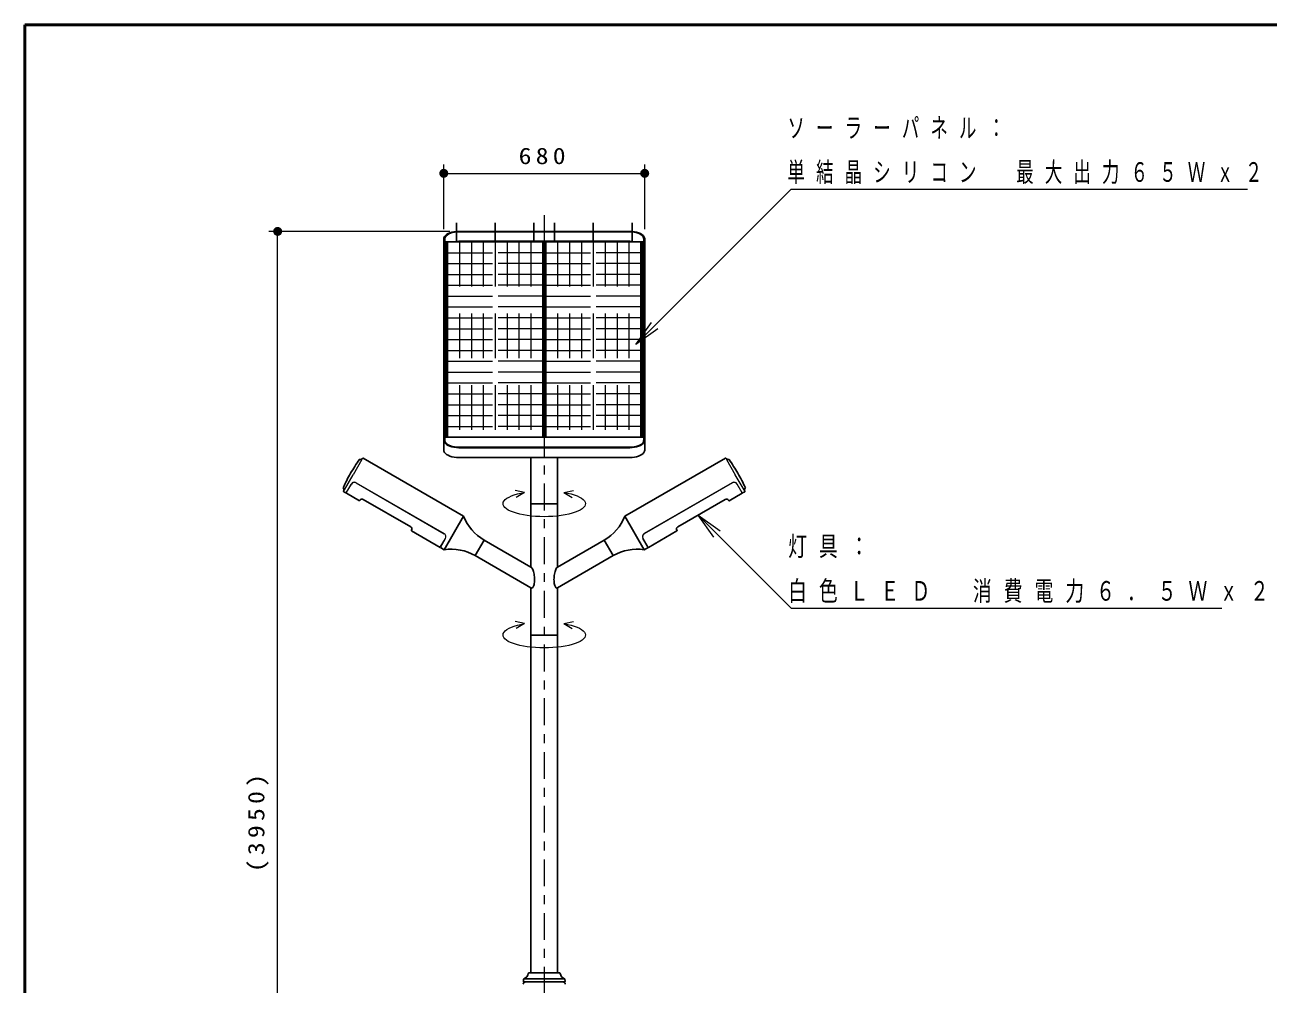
# Model space of a CAD drawing. Units: millimetres on the paper, scale 1:30. Extents: x 895 to 1260, y -330 to -40.
# Drawn here: x 895 to 1034, y -147.2 to -40 of the extents above; entities that cross this region are included whole.
import ezdxf

# ---------------------------------------------------------------- set-up
doc = ezdxf.new("R2010")
doc.units = ezdxf.units.MM
for name, pattern in [('USER1', [4.5, 2.5, -2]), ('USER2', [6, 3, -1, 1, -1]), ('USER4', [8, 5, -3])]:
    doc.linetypes.add(name, pattern=pattern)
doc.layers.add('1_30', color=7, linetype='Continuous', lineweight=25)
doc.layers.add('NAKAMURA図枠', color=7, linetype='Continuous', lineweight=13)
doc.styles.add('ＭＳ ゴシック', font='')
doc.styles.get('ＭＳ ゴシック').set_extended_font_data('MS Gothic')

# ---------------------------------------------------------------- blocks, each defined once
blk = doc.blocks.new('filled_dot')
at = {"color": 0, "linetype": 'Continuous', "lineweight": -2, "const_width": 1.25}
blk.add_lwpolyline([(-0.625, 0, 1), (0.625, 0, 1)], format="xyb", close=True, dxfattribs=at)

msp = doc.modelspace()

# ---------------------------------------------------------------- linework, layer by layer
at = {"layer": '1_30', "lineweight": 13}
for p, q in [((941.84, -62.827), (941.84, -55.588)), ((964.307, -62.827), (964.307, -55.588)), ((941.84, -56.588), (964.307, -56.588)), ((942.507, -63.077), (922.266, -63.077)), ((923.266, -194.84), (923.266, -63.077)), ((963.308, -75.725), (965.076, -73.25)), ((963.308, -75.725), (965.429, -73.604)), ((965.783, -73.957), (963.308, -75.725)), ((972.044, -97.254), (970.276, -94.779)), ((970.276, -94.779), (972.751, -96.546)), ((970.276, -94.779), (972.397, -96.9))]:
    msp.add_line(p, q, dxfattribs=at)
at = {"layer": '1_30', "color": 2}
for p, q in [((943.257, -62.115), (943.257, -64.243)), ((947.59, -62.115), (947.59, -64.243)), ((951.924, -62.115), (951.924, -64.243)), ((954.224, -62.115), (954.224, -64.243)), ((958.557, -62.115), (958.557, -64.243)), ((962.89, -62.115), (962.89, -64.243)), ((944.053, -94.893), (932.824, -88.409)), ((962.094, -94.893), (973.323, -88.409)), ((930.657, -92.162), (930.902, -92.304)), ((930.946, -92.329), (932.404, -93.17)), ((932.449, -93.158), (932.47, -93.123)), ((932.834, -93.025), (938.145, -96.092)), ((973.313, -93.025), (968.002, -96.092)), ((973.698, -93.158), (973.678, -93.123)), ((975.201, -92.329), (973.744, -93.17)), ((975.49, -92.162), (975.245, -92.304)), ((944.053, -94.893), (941.887, -98.645)), ((944.053, -94.893), (941.887, -98.645)), ((962.094, -94.893), (964.261, -98.645)), ((962.094, -94.893), (964.261, -98.645)), ((938.223, -96.491), (938.243, -96.456)), ((938.235, -96.537), (941.425, -98.379)), ((967.912, -96.537), (964.722, -98.379)), ((967.925, -96.491), (967.904, -96.456)), ((941.468, -98.404), (941.887, -98.645)), ((945.352, -99.309), (946.361, -97.562)), ((951.589, -100.581), (946.361, -97.562)), ((954.559, -100.581), (959.786, -97.562)), ((960.795, -99.309), (959.786, -97.562)), ((964.679, -98.404), (964.261, -98.645)), ((951.589, -102.909), (945.352, -99.309)), ((954.559, -102.909), (960.795, -99.309))]:
    msp.add_line(p, q, dxfattribs=at)
at = {"layer": '1_30', "linetype": 'USER2', "lineweight": 13}
msp.add_line((953.074, -61.249), (953.074, -233.428), dxfattribs=at)
at = {"layer": '1_30', "color": 1}
for p, q in [((941.84, -63.91), (941.84, -87.507)), ((941.94, -63.91), (941.94, -86.41)), ((943.507, -63.077), (947.59, -63.077)), ((943.507, -63.127), (947.59, -63.127)), ((953.074, -63.077), (947.59, -63.077)), ((953.074, -63.127), (947.59, -63.127)), ((953.074, -63.077), (958.557, -63.077)), ((953.074, -63.127), (958.557, -63.127)), ((962.64, -63.077), (958.557, -63.077)), ((962.64, -63.127), (958.557, -63.127)), ((964.207, -63.91), (964.207, -86.41)), ((964.307, -63.91), (964.307, -87.507)), ((943.507, -64.174), (947.59, -64.174)), ((953.074, -64.174), (947.59, -64.174)), ((953.074, -64.174), (958.557, -64.174)), ((962.64, -64.174), (958.557, -64.174)), ((943.507, -87.193), (947.59, -87.193)), ((943.507, -87.243), (947.59, -87.243)), ((953.074, -87.193), (947.59, -87.193)), ((953.074, -87.243), (947.59, -87.243)), ((953.074, -87.193), (958.557, -87.193)), ((953.074, -87.243), (958.557, -87.243)), ((962.64, -87.193), (958.557, -87.193)), ((962.64, -87.243), (958.557, -87.243)), ((943.507, -88.34), (947.59, -88.34)), ((953.074, -88.34), (947.59, -88.34)), ((948.99, -88.34), (953.074, -88.34)), ((953.074, -88.34), (958.557, -88.34)), ((962.64, -88.34), (958.557, -88.34))]:
    msp.add_line(p, q, dxfattribs=at)
at = {"layer": '1_30'}
for p, q in [((941.94, -64.243), (947.59, -64.243)), ((942.107, -64.243), (942.107, -86.077)), ((942.274, -64.243), (942.274, -86.077)), ((953.074, -64.243), (947.59, -64.243)), ((952.907, -64.243), (952.907, -86.077)), ((953.074, -64.243), (953.074, -64.605)), ((953.074, -64.243), (953.074, -64.605)), ((953.074, -64.243), (958.557, -64.243)), ((953.074, -64.605), (953.074, -86.077)), ((953.074, -64.605), (953.074, -86.077)), ((953.24, -64.243), (953.24, -86.077)), ((964.207, -64.243), (958.557, -64.243)), ((963.874, -64.243), (963.874, -86.077)), ((964.04, -64.243), (964.04, -86.077)), ((941.94, -86.077), (947.59, -86.077)), ((953.074, -86.077), (947.59, -86.077)), ((952.907, -86.077), (953.074, -86.077)), ((953.24, -86.077), (953.074, -86.077)), ((953.074, -86.077), (958.557, -86.077)), ((964.207, -86.077), (958.557, -86.077)), ((943.158, -87.174), (947.59, -87.174)), ((953.074, -87.174), (947.59, -87.174)), ((953.074, -87.174), (958.557, -87.174)), ((962.989, -87.174), (958.557, -87.174)), ((951.589, -100.581), (951.589, -88.34)), ((954.559, -100.581), (954.559, -88.34)), ((954.559, -93.507), (951.589, -93.507)), ((951.589, -145.94), (951.589, -102.909)), ((954.559, -145.94), (954.559, -102.909)), ((954.559, -108.174), (951.589, -108.174)), ((953.074, -145.94), (951.351, -145.94)), ((953.074, -145.94), (954.796, -145.94)), ((950.744, -146.87), (950.755, -146.653)), ((953.074, -146.94), (950.81, -146.94)), ((953.074, -146.607), (950.817, -146.607)), ((953.074, -146.94), (950.985, -146.94)), ((953.074, -146.607), (955.331, -146.607)), ((953.074, -146.94), (955.162, -146.94)), ((953.074, -146.94), (955.337, -146.94)), ((953.074, -146.94), (955.162, -146.94)), ((955.403, -146.87), (955.392, -146.653))]:
    msp.add_line(p, q, dxfattribs=at)
at = {"layer": '1_30', "linetype": 'USER4', "lineweight": 13}
for p, q in [((943.603, -64.243), (943.603, -86.077)), ((944.932, -64.243), (944.932, -86.077)), ((946.261, -64.243), (946.261, -86.077)), ((947.59, -64.243), (947.59, -86.077)), ((948.919, -64.243), (948.919, -86.077)), ((950.249, -64.243), (950.249, -86.077)), ((951.578, -64.243), (951.578, -86.077)), ((954.569, -64.243), (954.569, -86.077)), ((955.899, -64.243), (955.899, -86.077)), ((957.228, -64.243), (957.228, -86.077)), ((958.557, -64.243), (958.557, -86.077)), ((959.886, -64.243), (959.886, -86.077)), ((961.215, -64.243), (961.215, -86.077)), ((962.544, -64.243), (962.544, -86.077)), ((942.274, -65.456), (947.59, -65.456)), ((942.274, -66.669), (947.59, -66.669)), ((952.907, -65.456), (947.59, -65.456)), ((952.907, -66.669), (947.59, -66.669)), ((953.24, -65.456), (958.557, -65.456)), ((953.24, -66.669), (958.557, -66.669)), ((963.874, -65.456), (958.557, -65.456)), ((963.874, -66.669), (958.557, -66.669)), ((942.274, -67.882), (947.59, -67.882)), ((952.907, -67.882), (947.59, -67.882)), ((953.24, -67.882), (958.557, -67.882)), ((963.874, -67.882), (958.557, -67.882)), ((942.274, -69.095), (947.59, -69.095)), ((952.907, -69.095), (947.59, -69.095)), ((953.24, -69.095), (958.557, -69.095)), ((963.874, -69.095), (958.557, -69.095)), ((942.274, -70.308), (947.59, -70.308)), ((952.907, -70.308), (947.59, -70.308)), ((953.24, -70.308), (958.557, -70.308)), ((963.874, -70.308), (958.557, -70.308)), ((942.274, -71.521), (947.59, -71.521)), ((952.907, -71.521), (947.59, -71.521)), ((953.24, -71.521), (958.557, -71.521)), ((963.874, -71.521), (958.557, -71.521)), ((942.274, -72.734), (947.59, -72.734)), ((952.907, -72.734), (947.59, -72.734)), ((953.24, -72.734), (958.557, -72.734)), ((963.874, -72.734), (958.557, -72.734)), ((942.274, -73.947), (947.59, -73.947)), ((952.907, -73.947), (947.59, -73.947)), ((953.24, -73.947), (958.557, -73.947)), ((963.874, -73.947), (958.557, -73.947)), ((942.274, -75.16), (947.59, -75.16)), ((942.274, -76.373), (947.59, -76.373)), ((952.907, -75.16), (947.59, -75.16)), ((952.907, -76.373), (947.59, -76.373)), ((953.24, -75.16), (958.557, -75.16)), ((953.24, -76.373), (958.557, -76.373)), ((963.874, -75.16), (958.557, -75.16)), ((963.874, -76.373), (958.557, -76.373)), ((942.274, -77.586), (947.59, -77.586)), ((952.907, -77.586), (947.59, -77.586)), ((953.24, -77.586), (958.557, -77.586)), ((963.874, -77.586), (958.557, -77.586)), ((942.274, -78.799), (947.59, -78.799)), ((952.907, -78.799), (947.59, -78.799)), ((953.24, -78.799), (958.557, -78.799)), ((963.874, -78.799), (958.557, -78.799)), ((942.274, -80.012), (947.59, -80.012)), ((952.907, -80.012), (947.59, -80.012)), ((953.24, -80.012), (958.557, -80.012)), ((963.874, -80.012), (958.557, -80.012)), ((942.274, -81.225), (947.59, -81.225)), ((952.907, -81.225), (947.59, -81.225)), ((953.24, -81.225), (958.557, -81.225)), ((963.874, -81.225), (958.557, -81.225)), ((942.274, -82.438), (947.59, -82.438)), ((952.907, -82.438), (947.59, -82.438)), ((953.24, -82.438), (958.557, -82.438)), ((963.874, -82.438), (958.557, -82.438)), ((942.274, -83.651), (947.59, -83.651)), ((952.907, -83.651), (947.59, -83.651)), ((953.24, -83.651), (958.557, -83.651)), ((963.874, -83.651), (958.557, -83.651)), ((942.274, -84.864), (947.59, -84.864)), ((952.907, -84.864), (947.59, -84.864)), ((953.24, -84.864), (958.557, -84.864)), ((963.874, -84.864), (958.557, -84.864))]:
    msp.add_line(p, q, dxfattribs=at)
at = {"layer": '1_30', "color": 2, "lineweight": 13}
for p, q in [((932.694, -88.569), (931.712, -90.269)), ((973.453, -88.569), (974.435, -90.269)), ((930.731, -91.97), (931.712, -90.269)), ((975.417, -91.97), (974.435, -90.269)), ((930.925, -92.298), (931.5, -91.302)), ((930.94, -92.306), (931.515, -91.31)), ((932.038, -91.17), (941.882, -96.853)), ((932.047, -91.155), (941.89, -96.839)), ((974.101, -91.155), (964.257, -96.839)), ((974.109, -91.17), (964.265, -96.853)), ((975.208, -92.306), (974.633, -91.31)), ((975.222, -92.298), (974.647, -91.302)), ((941.447, -98.373), (942.022, -97.377)), ((941.462, -98.381), (942.037, -97.385)), ((964.685, -98.381), (964.11, -97.385)), ((964.7, -98.373), (964.125, -97.377))]:
    msp.add_line(p, q, dxfattribs=at)
at = {"layer": '1_30', "color": 190, "linetype": 'USER1', "lineweight": 13}
for p, q in [((950.881, -92.235), (949.817, -92.01)), ((950.881, -92.235), (949.95, -92.799)), ((955.266, -92.235), (956.33, -92.01)), ((955.266, -92.235), (956.197, -92.799)), ((950.881, -106.902), (949.817, -106.677)), ((950.881, -106.902), (949.95, -107.465)), ((955.266, -106.902), (956.33, -106.677)), ((955.266, -106.902), (956.197, -107.465))]:
    msp.add_line(p, q, dxfattribs=at)
at = {"layer": '1_30', "lineweight": 13}
for points in [[(963.308, -75.725), (980.667, -58.366), (1031.702, -58.366)], [(970.276, -94.779), (980.667, -105.169), (1028.838, -105.169)]]:
    msp.add_lwpolyline(points, dxfattribs=at)
at = {"layer": '1_30', "color": 1}
for points in [[(941.84, -63.91), (941.861, -63.78), (941.922, -63.652), (942.022, -63.532), (942.159, -63.42), (942.328, -63.321), (942.527, -63.236), (942.75, -63.168), (942.992, -63.117), (943.246, -63.087), (943.507, -63.077)], [(941.94, -63.91), (941.96, -63.787), (942.017, -63.668), (942.111, -63.554), (942.239, -63.45), (942.399, -63.356), (942.586, -63.276), (942.796, -63.212), (943.023, -63.165), (943.262, -63.136), (943.507, -63.127)], [(964.307, -63.91), (964.286, -63.78), (964.225, -63.652), (964.125, -63.532), (963.989, -63.42), (963.819, -63.321), (963.62, -63.236), (963.397, -63.168), (963.155, -63.117), (962.901, -63.087), (962.64, -63.077)], [(964.207, -63.91), (964.188, -63.787), (964.13, -63.668), (964.036, -63.554), (963.908, -63.45), (963.748, -63.356), (963.561, -63.276), (963.351, -63.212), (963.124, -63.165), (962.885, -63.136), (962.64, -63.127)], [(942.861, -64.243), (943.176, -64.191), (943.507, -64.174)], [(963.286, -64.243), (962.971, -64.191), (962.64, -64.174)], [(943.507, -87.243), (943.246, -87.233), (942.992, -87.203), (942.75, -87.153), (942.527, -87.084), (942.328, -86.999), (942.159, -86.9), (942.022, -86.788), (941.922, -86.668), (941.861, -86.54), (941.84, -86.41)], [(943.507, -88.34), (943.246, -88.33), (942.992, -88.3), (942.75, -88.249), (942.527, -88.181), (942.328, -88.096), (942.159, -87.997), (942.022, -87.885), (941.922, -87.764), (941.861, -87.637), (941.84, -87.507)], [(943.507, -87.193), (943.262, -87.184), (943.023, -87.155), (942.796, -87.108), (942.586, -87.044), (942.399, -86.964), (942.239, -86.87), (942.111, -86.766), (942.017, -86.652), (941.96, -86.533), (941.94, -86.41)], [(962.64, -87.243), (962.901, -87.233), (963.155, -87.203), (963.397, -87.153), (963.62, -87.084), (963.819, -86.999), (963.989, -86.9), (964.125, -86.788), (964.225, -86.668), (964.286, -86.54), (964.307, -86.41)], [(962.64, -87.193), (962.885, -87.184), (963.124, -87.155), (963.351, -87.108), (963.561, -87.044), (963.748, -86.964), (963.908, -86.87), (964.036, -86.766), (964.13, -86.652), (964.188, -86.533), (964.207, -86.41)], [(962.64, -88.34), (962.901, -88.33), (963.155, -88.3), (963.397, -88.249), (963.62, -88.181), (963.819, -88.096), (963.989, -87.997), (964.125, -87.885), (964.225, -87.764), (964.286, -87.637), (964.307, -87.507)]]:
    msp.add_lwpolyline(points, dxfattribs=at)
at = {"layer": '1_30', "color": 190, "linetype": 'USER1', "lineweight": 13}
for points in [[(955.266, -92.235), (955.682, -92.315), (956.069, -92.408), (956.423, -92.514), (956.738, -92.63), (957.013, -92.756), (957.244, -92.891), (957.428, -93.033), (957.564, -93.18), (957.649, -93.33), (957.683, -93.483), (957.665, -93.636), (957.596, -93.787), (957.477, -93.935), (957.308, -94.079), (957.091, -94.216), (956.83, -94.345), (956.527, -94.465), (956.185, -94.574), (955.808, -94.671), (955.401, -94.755), (954.967, -94.825), (954.513, -94.88), (954.042, -94.92), (953.561, -94.945), (953.074, -94.953), (952.587, -94.945), (952.105, -94.92), (951.634, -94.88), (951.18, -94.825), (950.746, -94.755), (950.339, -94.671), (949.962, -94.574), (949.62, -94.465), (949.317, -94.345), (949.056, -94.216), (948.839, -94.079), (948.671, -93.935), (948.551, -93.787), (948.482, -93.636), (948.464, -93.483), (948.498, -93.33), (948.583, -93.18), (948.719, -93.033), (948.903, -92.891), (949.134, -92.756), (949.409, -92.63), (949.725, -92.514), (950.078, -92.408), (950.465, -92.315), (950.881, -92.235)], [(955.266, -106.902), (955.682, -106.982), (956.069, -107.075), (956.423, -107.18), (956.738, -107.297), (957.013, -107.423), (957.244, -107.558), (957.428, -107.699), (957.564, -107.846), (957.649, -107.997), (957.683, -108.149), (957.665, -108.302), (957.596, -108.454), (957.477, -108.602), (957.308, -108.745), (957.091, -108.882), (956.83, -109.012), (956.527, -109.131), (956.185, -109.24), (955.808, -109.337), (955.401, -109.422), (954.967, -109.492), (954.513, -109.547), (954.042, -109.587), (953.561, -109.611), (953.074, -109.619), (952.587, -109.611), (952.105, -109.587), (951.634, -109.547), (951.18, -109.492), (950.746, -109.422), (950.339, -109.337), (949.962, -109.24), (949.62, -109.131), (949.317, -109.012), (949.056, -108.882), (948.839, -108.745), (948.671, -108.602), (948.551, -108.454), (948.482, -108.302), (948.464, -108.149), (948.498, -107.997), (948.583, -107.846), (948.719, -107.699), (948.903, -107.558), (949.134, -107.423), (949.409, -107.297), (949.725, -107.18), (950.078, -107.075), (950.465, -106.982), (950.881, -106.902)]]:
    msp.add_lwpolyline(points, dxfattribs=at)
at = {"layer": '1_30', "color": 2}
for points in [[(951.589, -102.909), (951.64, -102.929), (951.691, -102.929), (951.74, -102.908), (951.786, -102.867), (951.829, -102.807), (951.868, -102.729), (951.902, -102.635), (951.93, -102.525), (951.953, -102.401), (951.97, -102.266), (951.98, -102.123), (951.983, -101.973), (951.98, -101.819), (951.97, -101.664), (951.953, -101.51), (951.93, -101.36), (951.902, -101.217), (951.868, -101.083), (951.829, -100.96), (951.786, -100.851), (951.74, -100.756), (951.691, -100.679), (951.64, -100.62), (951.589, -100.581)], [(954.559, -102.909), (954.507, -102.929), (954.456, -102.929), (954.407, -102.908), (954.361, -102.867), (954.318, -102.807), (954.279, -102.729), (954.245, -102.635), (954.217, -102.525), (954.194, -102.401), (954.177, -102.266), (954.167, -102.123), (954.164, -101.973), (954.167, -101.819), (954.177, -101.664), (954.194, -101.51), (954.217, -101.36), (954.245, -101.217), (954.279, -101.083), (954.318, -100.96), (954.361, -100.851), (954.407, -100.756), (954.456, -100.679), (954.507, -100.62), (954.559, -100.581)]]:
    msp.add_lwpolyline(points, dxfattribs=at)
for centre, radius, start, end in [((948.743, -100.102), 20, 144.80548, 150), ((932.427, -88.594), 0.0333, 78.16241, 144.80548), ((932.502, -88.236), 0.333, 258.16241, 326.43616), ((932.807, -88.438), 0.0333, 60, 146.43616), ((973.34, -88.438), 0.0333, 33.56384, 120), ((973.645, -88.236), 0.333, 213.56384, 281.83759), ((973.721, -88.594), 0.0333, 35.19452, 101.83759), ((957.404, -100.102), 20, 30, 35.19452), ((948.743, -100.102), 20, 150, 155.19452), ((957.404, -100.102), 20, 24.80548, 30), ((930.619, -91.725), 0.0333, 155.19452, 221.83759), ((930.346, -91.97), 0.333, 333.56384, 41.83759), ((975.801, -91.97), 0.333, 138.16241, 206.43616), ((975.528, -91.725), 0.0333, 318.16241, 24.80548), ((930.674, -92.133), 0.0333, 153.56384, 240), ((930.954, -92.314), 0.0167, 150, 240), ((932.7, -93.256), 0.267, 60, 150), ((973.447, -93.256), 0.267, 30, 120), ((975.193, -92.314), 0.0167, 300, 30), ((975.473, -92.133), 0.0333, 300, 26.43616), ((932.42, -93.141), 0.0333, 240, 330), ((973.727, -93.141), 0.0333, 210, 300), ((949.048, -92.907), 5.375, 201.67532, 240), ((957.099, -92.907), 5.375, 300, 338.32468), ((938.012, -96.323), 0.267, 330, 60), ((938.251, -96.508), 0.0333, 150, 240), ((968.135, -96.323), 0.267, 120, 210), ((967.896, -96.508), 0.0333, 300, 30), ((941.433, -98.364), 0.0167, 240, 330), ((942.665, -103.964), 5.375, 60, 98.32468), ((963.482, -103.964), 5.375, 81.67532, 120), ((964.714, -98.364), 0.0167, 210, 300)]:
    msp.add_arc(centre, radius, start, end, dxfattribs=at)
at = {"layer": '1_30', "color": 2, "lineweight": 13}
for centre, radius, start, end in [((931.847, -91.502), 0.4, 60, 150), ((931.847, -91.502), 0.383, 60, 150), ((974.301, -91.502), 0.4, 30, 120), ((974.301, -91.502), 0.383, 30, 120), ((930.911, -92.289), 0.0167, 240, 330), ((975.236, -92.289), 0.0167, 210, 300), ((941.69, -97.185), 0.383, 330, 60), ((941.69, -97.185), 0.4, 330, 60), ((964.457, -97.185), 0.4, 120, 210), ((964.457, -97.185), 0.383, 120, 210), ((941.476, -98.389), 0.0167, 150, 240), ((964.671, -98.389), 0.0167, 300, 30)]:
    msp.add_arc(centre, radius, start, end, dxfattribs=at)
at = {"layer": '1_30'}
for centre, radius, start, end in [((951.351, -146.007), 0.0667, 90, 172.41487), ((954.796, -146.007), 0.0667, 7.58513, 90), ((950.985, -147.207), 0.267, 90, 175.0004), ((950.81, -146.874), 0.0667, 177, 270), ((950.822, -146.657), 0.0667, 109.2632, 177), ((950.558, -145.901), 0.733, 289.2632, 352.41487), ((955.589, -145.901), 0.733, 187.58513, 250.7368), ((955.162, -147.207), 0.267, 4.9996, 90), ((955.337, -146.874), 0.0667, 270, 3), ((955.325, -146.657), 0.0667, 3, 70.7368)]:
    msp.add_arc(centre, radius, start, end, dxfattribs=at)
at = {"layer": 'NAKAMURA図枠', "lineweight": 50}
for p, q in [((1260, -40), (895, -40)), ((895, -40), (895, -297))]:
    msp.add_line(p, q, dxfattribs=at)

# ---------------------------------------------------------------- block references
at = {"layer": '1_30', "lineweight": 13, "xscale": 0.4, "yscale": 0.4}
msp.add_blockref('filled_dot', (941.84, -56.588), dxfattribs=at)
for p, rotation in [((964.307, -56.588), 180), ((923.266, -63.077), 270)]:
    msp.add_blockref('filled_dot', p, dxfattribs=dict(at, rotation=rotation))

# ---------------------------------------------------------------- texts
at = {"layer": '1_30', "style": 'ＭＳ ゴシック'}
for s, insert, char_height, attachment_point in [('\\T1.64;\\W0.65;ソーラーパネル：', (980.268, -51.566), 2.199, 4), ('\\T1.33;\\W1.15;680', (953.074, -55.588), 1.833, 8), ('\\T1.64;\\W0.65;単結晶シリコン\u3000最大出力６５Ｗｘ２', (980.268, -56.566), 2.199, 4), ('\\T1.64;\\W0.7;灯具：', (980.348, -98.369), 2.199, 4), ('\\T1.64;\\W0.7;白色ＬＥＤ\u3000消費電力６．５Ｗｘ２', (980.348, -103.369), 2.199, 4)]:
    msp.add_mtext(s, dxfattribs=dict(at, insert=insert, char_height=char_height, attachment_point=attachment_point))
at = {"layer": '1_30', "insert": (922.266, -128.958), "char_height": 1.833, "attachment_point": 8, "rotation": 90, "style": 'ＭＳ ゴシック'}
msp.add_mtext('\\T1.33;\\W1.15;(3950)', dxfattribs=at)

doc.saveas('drawing.dxf')
